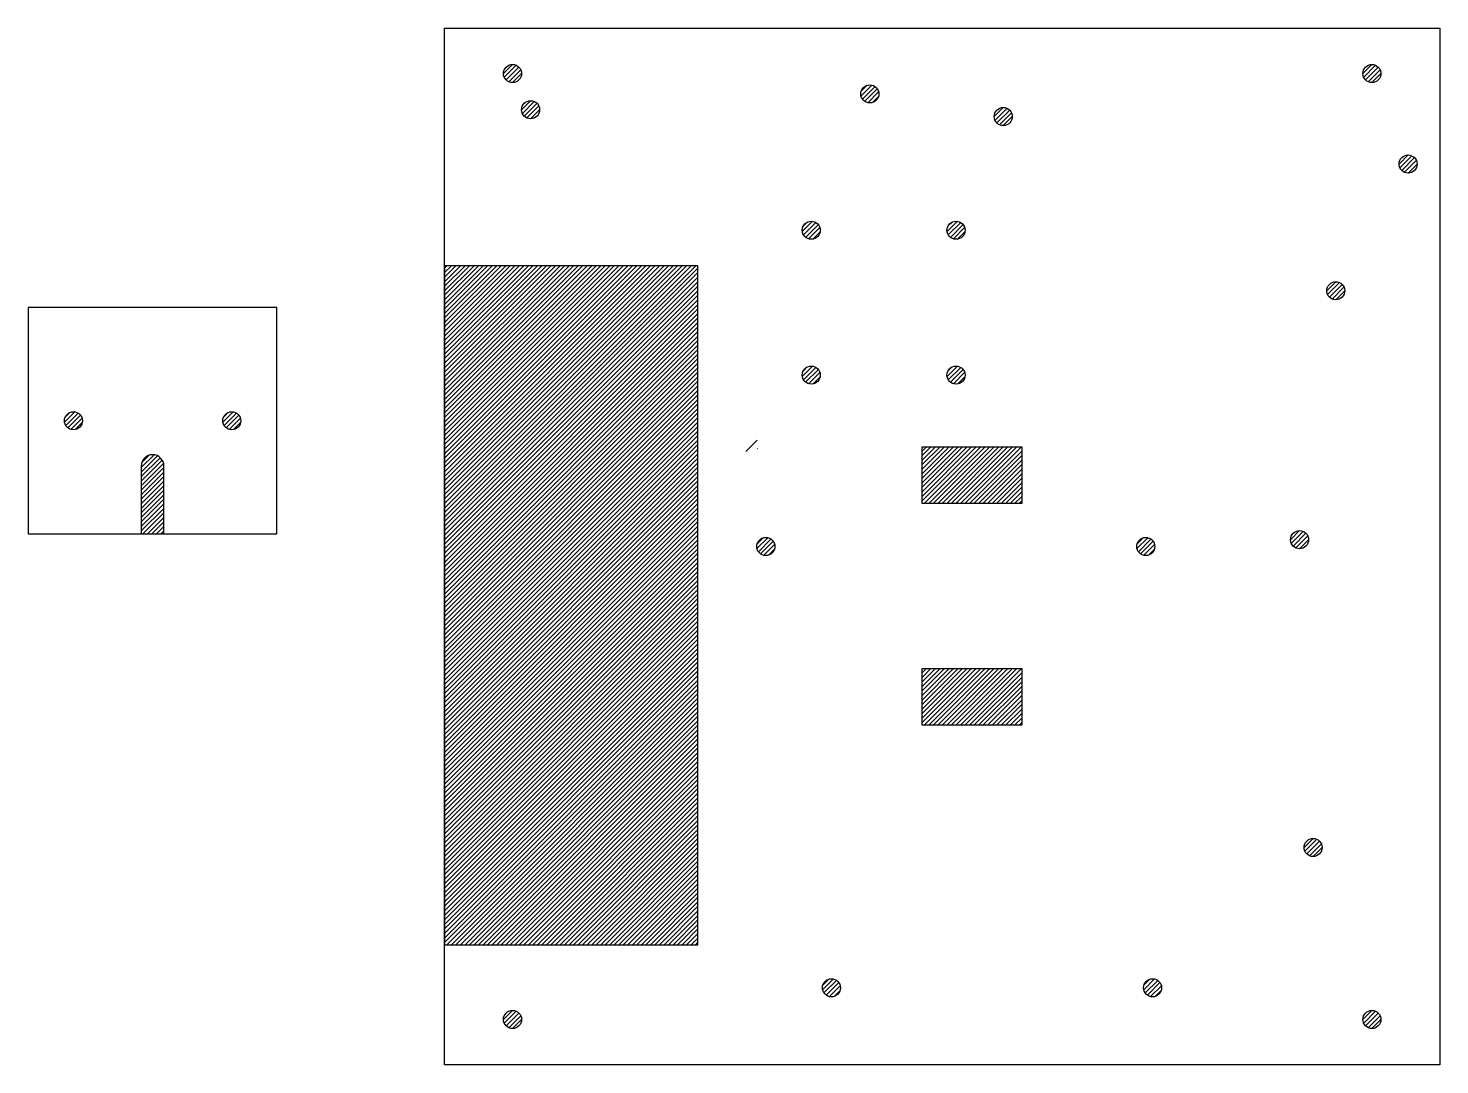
# Model space of a CAD drawing. Header units: millimetres. Extents: x -279 to 657, y -633 to 35.
# Drawn here: x 251.9 to 564, y -630 to -401 of the extents above; entities that cross this region are included whole.
import ezdxf

# ---------------------------------------------------------------- set-up
doc = ezdxf.new("R2010")
doc.units = ezdxf.units.MM
doc.layers.add('边框', color=7, linetype='Continuous', lineweight=25, true_color=0x000000)

# ---------------------------------------------------------------- blocks, each defined once
blk = doc.blocks.new('elc')
at = {"layer": '边框', "transparency": 33554687}
h = blk.add_hatch(dxfattribs=at)
h.set_pattern_fill('JIS_WOOD', color=256, style=0, pattern_type=0)
edge = h.paths.add_edge_path(flags=0)
edge.add_arc((-45, 25), 2, 0, 360)
h = blk.add_hatch(dxfattribs=at)
h.set_pattern_fill('JIS_WOOD', color=256, style=0, pattern_type=0)
edge = h.paths.add_edge_path(flags=0)
edge.add_arc((-10, 25), 2, 0, 360)
h = blk.add_hatch(dxfattribs=at)
h.set_pattern_fill('JIS_WOOD', color=256, style=0, pattern_type=0)
edge = h.paths.add_edge_path(flags=0)
edge.add_line((-30, 15), (-30, 0))
edge.add_line((-30, 0), (-25, 0))
edge.add_line((-25, 0), (-25, 15))
edge.add_arc((-27.5, 15), 2.5, 0, 180)
at = {"layer": '边框'}
for p, q in [((0, 50), (-55, 50)), ((-55, 50), (-55, 0)), ((0, 0), (0, 50)), ((-30, 15), (-30, 0)), ((-25, 0), (-25, 15)), ((-55, 0), (0, 0)), ((-30, 0), (-25, 0))]:
    blk.add_line(p, q, dxfattribs=at)
for centre in [(-45, 25), (-10, 25)]:
    blk.add_circle(centre, 2, dxfattribs=at)
blk.add_arc((-27.5, 15), 2.5, 0, 180, dxfattribs=at)
blk = doc.blocks.new('fsx')
at = {"layer": '边框', "transparency": 33554687}
h = blk.add_hatch(dxfattribs=at)
h.set_pattern_fill('JIS_WOOD', color=256, style=0, pattern_type=0)
edge = h.paths.add_edge_path(flags=0)
edge.add_arc((-32, 32), 2, 0, 360)
h = blk.add_hatch(dxfattribs=at)
h.set_pattern_fill('JIS_WOOD', color=256, style=0, pattern_type=0)
edge = h.paths.add_edge_path(flags=0)
edge.add_arc((0, 32), 2, 0, 360)
h = blk.add_hatch(dxfattribs=at)
h.set_pattern_fill('JIS_WOOD', color=256, style=0, pattern_type=0)
edge = h.paths.add_edge_path(flags=0)
edge.add_arc((-32, 0), 2, 0, 360)
h = blk.add_hatch(dxfattribs=at)
h.set_pattern_fill('JIS_WOOD', color=256, style=0, pattern_type=0)
edge = h.paths.add_edge_path(flags=0)
edge.add_arc((0, 0), 2, 0, 360)
at = {"layer": '边框'}
for centre in [(-32, 32), (0, 32), (-32, 0), (0, 0)]:
    blk.add_circle(centre, 2, dxfattribs=at)
blk = doc.blocks.new('底孔')
at = {"layer": '边框', "transparency": 33554687}
h = blk.add_hatch(dxfattribs=at)
h.set_pattern_fill('JIS_WOOD', color=256, style=0, pattern_type=0)
edge = h.paths.add_edge_path(flags=0)
edge.add_arc((-119, 15.5), 2, 0, 360)
h = blk.add_hatch(dxfattribs=at)
h.set_pattern_fill('JIS_WOOD', color=256, style=0, pattern_type=0)
edge = h.paths.add_edge_path(flags=0)
edge.add_arc((-194, 12), 2, 0, 360)
h = blk.add_hatch(dxfattribs=at)
h.set_pattern_fill('JIS_WOOD', color=256, style=0, pattern_type=0)
edge = h.paths.add_edge_path(flags=0)
edge.add_arc((-89.5, 10.5), 2, 0, 360)
h = blk.add_hatch(dxfattribs=at)
h.set_pattern_fill('JIS_WOOD', color=256, style=0, pattern_type=0)
edge = h.paths.add_edge_path(flags=0)
edge.add_arc((0, 0), 2, 0, 360)
h = blk.add_hatch(dxfattribs=at)
h.set_pattern_fill('JIS_WOOD', color=256, style=0, pattern_type=0)
edge = h.paths.add_edge_path(flags=0)
edge.add_arc((-16, -28), 2, 0, 360)
h = blk.add_hatch(dxfattribs=at)
h.set_pattern_fill('JIS_WOOD', color=256, style=0, pattern_type=0)
edge = h.paths.add_edge_path(flags=0)
edge.add_arc((-24, -83), 2, 0, 360)
h = blk.add_hatch(dxfattribs=at)
h.set_pattern_fill('JIS_WOOD', color=256, style=0, pattern_type=0)
edge = h.paths.add_edge_path(flags=0)
edge.add_arc((-21, -151), 2, 0, 360)
h = blk.add_hatch(dxfattribs=at)
h.set_pattern_fill('JIS_WOOD', color=256, style=0, pattern_type=0)
edge = h.paths.add_edge_path(flags=0)
edge.add_arc((-127.5, -182), 2, 0, 360)
h = blk.add_hatch(dxfattribs=at)
h.set_pattern_fill('JIS_WOOD', color=256, style=0, pattern_type=0)
edge = h.paths.add_edge_path(flags=0)
edge.add_arc((-56.5, -182), 2, 0, 360)
at = {"layer": '边框'}
for centre in [(-119, 15.5), (-194, 12), (-89.5, 10.5), (0, 0), (-16, -28), (-24, -83), (-21, -151), (-127.5, -182), (-56.5, -182)]:
    blk.add_circle(centre, 2, dxfattribs=at)
blk = doc.blocks.new('大风扇卡1')
at = {"layer": '边框', "transparency": 33554687}
h = blk.add_hatch(dxfattribs=at)
h.set_pattern_fill('JIS_WOOD', color=256, style=0, pattern_type=0)
h.paths.add_polyline_path([(0, 0), (22, 0), (22, -12.5), (0, -12.5)], flags=0)
at = {"layer": '边框'}
for p, q in [((0, 0), (22, 0)), ((0, -12.5), (0, 0)), ((22, 0), (22, -12.5)), ((22, -12.5), (0, -12.5))]:
    blk.add_line(p, q, dxfattribs=at)
blk = doc.blocks.new('大风扇卡2')
at = {"layer": '边框', "transparency": 33554687}
h = blk.add_hatch(dxfattribs=at)
h.set_pattern_fill('JIS_WOOD', color=256, style=0, pattern_type=0)
h.paths.add_polyline_path([(22, -12.5), (0, -12.5), (0, 0), (22, 0)], flags=0)
at = {"layer": '边框'}
for p, q in [((0, 0), (22, 0)), ((0, -12.5), (0, 0)), ((22, 0), (22, -12.5)), ((22, -12.5), (0, -12.5))]:
    blk.add_line(p, q, dxfattribs=at)
blk = doc.blocks.new('大风扇挡板')
at = {"layer": '边框', "transparency": 33554687}
h = blk.add_hatch(dxfattribs=at)
h.set_pattern_fill('ACAD_ISO02W100', color=256, angle=45, style=0, pattern_type=0)
edge = h.paths.add_edge_path(flags=0)
edge.add_arc((-78.5, 77), 1.8, 0, 360)
h = blk.add_hatch(dxfattribs=at)
h.set_pattern_fill('ACAD_ISO02W100', color=256, angle=45, style=0, pattern_type=0)
edge = h.paths.add_edge_path(flags=0)
edge.add_arc((-78.5, 77), 1.8, 0, 360)
h = blk.add_hatch(dxfattribs=at)
h.set_pattern_fill('CROSS', color=256, angle=45, style=0, pattern_type=0)
edge = h.paths.add_edge_path(flags=0)
edge.add_arc((-78.5, 77), 1.8, 0, 360)
h = blk.add_hatch(dxfattribs=at)
h.set_pattern_fill('CROSS', color=256, scale=8, angle=45, style=0, pattern_type=0)
edge = h.paths.add_edge_path(flags=0)
edge.add_arc((-78.5, 77), 1.8, 0, 360)
h = blk.add_hatch(dxfattribs=at)
h.set_pattern_fill('CROSS', color=256, scale=100, angle=45, style=0, pattern_type=0)
edge = h.paths.add_edge_path(flags=0)
edge.add_arc((-78.5, 77), 1.8, 0, 360)
h = blk.add_hatch(dxfattribs=at)
h.set_pattern_fill('CROSS', color=256, style=0, pattern_type=0)
edge = h.paths.add_edge_path(flags=0)
edge.add_arc((-78.5, 77), 1.8, 0, 360)
at = {"layer": '边框'}
for name, p in [('大风扇卡1', (-40.5, 76.5)), ('大风扇卡2', (-40.5, 27.5))]:
    blk.add_blockref(name, p, dxfattribs=at)
blk = doc.blocks.new('下挡板2')
at = {"layer": '边框', "transparency": 33554687}
h = blk.add_hatch(dxfattribs=at)
h.set_pattern_fill('JIS_WOOD', color=256, style=0, pattern_type=0)
edge = h.paths.add_edge_path(flags=0)
edge.add_arc((15, 219), 2, 0, 360)
h = blk.add_hatch(dxfattribs=at)
h.set_pattern_fill('JIS_WOOD', color=256, style=0, pattern_type=0)
edge = h.paths.add_edge_path(flags=0)
edge.add_arc((205, 219), 2, 0, 360)
h = blk.add_hatch(dxfattribs=at)
h.set_pattern_fill('JIS_WOOD', color=256, style=0, pattern_type=0)
h.paths.add_polyline_path([(56, 176.5), (0, 176.5), (0, 26.5), (56, 26.5)], flags=0)
h = blk.add_hatch(dxfattribs=at)
h.set_pattern_fill('JIS_WOOD', color=256, style=0, pattern_type=0)
edge = h.paths.add_edge_path(flags=0)
edge.add_arc((71, 114.5), 2, 0, 360)
h = blk.add_hatch(dxfattribs=at)
h.set_pattern_fill('JIS_WOOD', color=256, style=0, pattern_type=0)
edge = h.paths.add_edge_path(flags=0)
edge.add_arc((155, 114.5), 2, 0, 360)
h = blk.add_hatch(dxfattribs=at)
h.set_pattern_fill('JIS_WOOD', color=256, style=0, pattern_type=0)
edge = h.paths.add_edge_path(flags=0)
edge.add_arc((15, 10), 2, 0, 360)
h = blk.add_hatch(dxfattribs=at)
h.set_pattern_fill('JIS_WOOD', color=256, style=0, pattern_type=0)
edge = h.paths.add_edge_path(flags=0)
edge.add_arc((205, 10), 2, 0, 360)
at = {"layer": '边框'}
for p, q in [((0, 229), (220, 229)), ((0, 0), (0, 229)), ((220, 229), (220, 0)), ((56, 176.5), (0, 176.5)), ((0, 176.5), (0, 26.5)), ((56, 26.5), (56, 176.5)), ((0, 26.5), (56, 26.5)), ((220, 0), (0, 0))]:
    blk.add_line(p, q, dxfattribs=at)
for centre in [(15, 219), (205, 219), (71, 114.5), (155, 114.5), (15, 10), (205, 10)]:
    blk.add_circle(centre, 2, dxfattribs=at)
for name, p in [('底孔', (213, 199)), ('fsx', (113.05, 152.37)), ('大风扇挡板', (146.08, 60.01))]:
    blk.add_blockref(name, p, dxfattribs=at)

msp = doc.modelspace()

# ---------------------------------------------------------------- block references
at = {"layer": '边框'}
for name, p in [('下挡板2', (344, -630)), ('elc', (306.93, -512.72))]:
    msp.add_blockref(name, p, dxfattribs=at)

doc.saveas('drawing.dxf')
